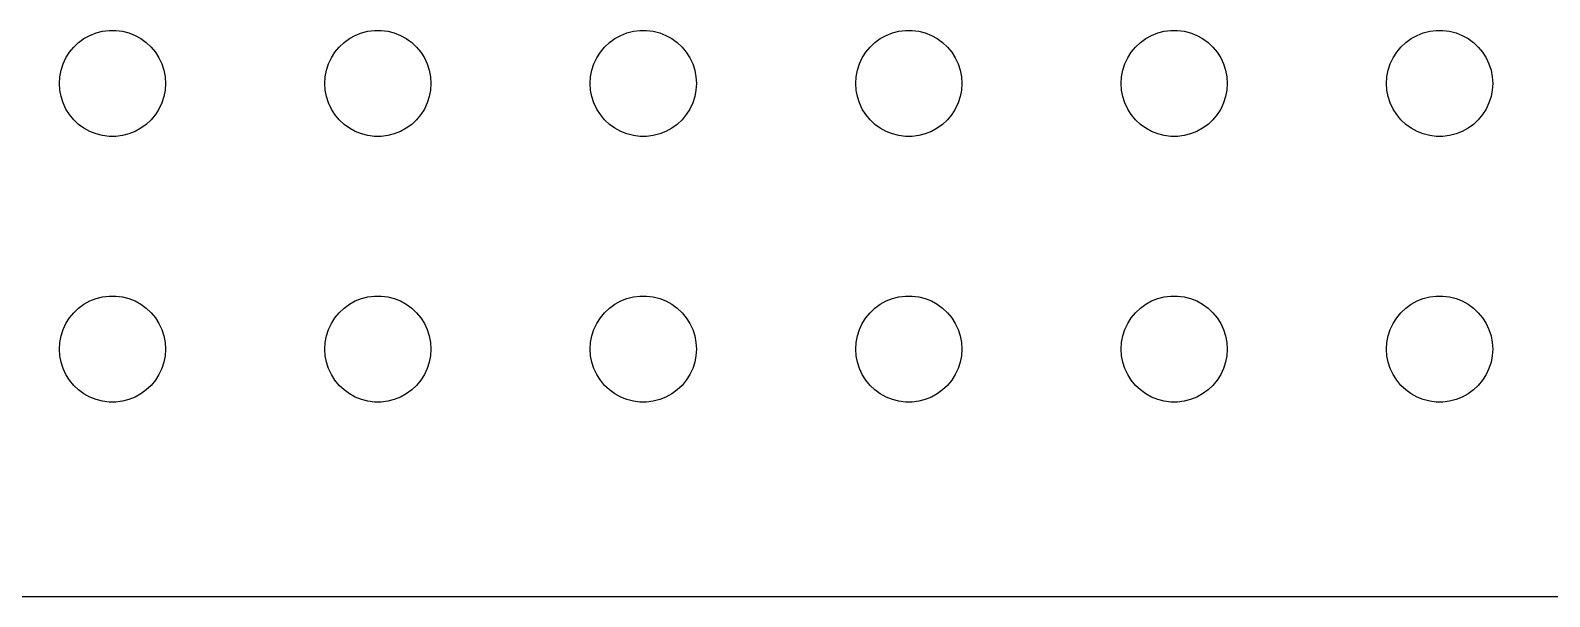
# Model space of a CAD drawing. Header units: metres. Extents: x -157 to 157, y -22 to 22.
# Drawn here: x 35.18 to 78.11, y -21.99 to -6 of the extents above; entities that cross this region are included whole.
import ezdxf

# ---------------------------------------------------------------- set-up
doc = ezdxf.new("R2010")
doc.units = ezdxf.units.M

msp = doc.modelspace()

# ---------------------------------------------------------------- linework, layer by layer
for p, q in [((37.2189, -6.02657), (37.4058, -6.00294)), ((37.4058, -6.00294), (37.5942, -6.00294)), ((37.5942, -6.00294), (37.7811, -6.02657)), ((44.7189, -6.02657), (44.9058, -6.00294)), ((44.9058, -6.00294), (45.0942, -6.00294)), ((45.0942, -6.00294), (45.2811, -6.02657)), ((52.2189, -6.02657), (52.4058, -6.00294)), ((52.4058, -6.00294), (52.5942, -6.00294)), ((52.5942, -6.00294), (52.7811, -6.02657)), ((59.7189, -6.02657), (59.9058, -6.00294)), ((59.9058, -6.00294), (60.0942, -6.00294)), ((60.0942, -6.00294), (60.2811, -6.02657)), ((67.2189, -6.02657), (67.4058, -6.00294)), ((67.4058, -6.00294), (67.5942, -6.00294)), ((67.5942, -6.00294), (67.7811, -6.02657)), ((74.7189, -6.02657), (74.9058, -6.00294)), ((74.9058, -6.00294), (75.0942, -6.00294)), ((75.0942, -6.00294), (75.2811, -6.02657)), ((36.4065, -6.47318), (36.5439, -6.34422)), ((36.5439, -6.34422), (36.6963, -6.23351)), ((36.6963, -6.23351), (36.8613, -6.14275)), ((36.8613, -6.14275), (37.0365, -6.07341)), ((37.0365, -6.07341), (37.2189, -6.02657)), ((37.7811, -6.02657), (37.9635, -6.07341)), ((37.9635, -6.07341), (38.1387, -6.14275)), ((38.1387, -6.14275), (38.3037, -6.23351)), ((38.3037, -6.23351), (38.4561, -6.34422)), ((38.4561, -6.34422), (38.5934, -6.47318)), ((43.9065, -6.47318), (44.0439, -6.34422)), ((44.0439, -6.34422), (44.1963, -6.23351)), ((44.1963, -6.23351), (44.3613, -6.14275)), ((44.3613, -6.14275), (44.5365, -6.07341)), ((44.5365, -6.07341), (44.7189, -6.02657)), ((45.2811, -6.02657), (45.4635, -6.07341)), ((45.4635, -6.07341), (45.6387, -6.14275)), ((45.6387, -6.14275), (45.8037, -6.23351)), ((45.8037, -6.23351), (45.9561, -6.34422)), ((45.9561, -6.34422), (46.0934, -6.47318)), ((51.4065, -6.47318), (51.5439, -6.34422)), ((51.5439, -6.34422), (51.6963, -6.23351)), ((51.6963, -6.23351), (51.8613, -6.14275)), ((51.8613, -6.14275), (52.0365, -6.07341)), ((52.0365, -6.07341), (52.2189, -6.02657)), ((52.7811, -6.02657), (52.9635, -6.07341)), ((52.9635, -6.07341), (53.1387, -6.14275)), ((53.1387, -6.14275), (53.3037, -6.23351)), ((53.3037, -6.23351), (53.4561, -6.34422)), ((53.4561, -6.34422), (53.5934, -6.47318)), ((58.9065, -6.47318), (59.0439, -6.34422)), ((59.0439, -6.34422), (59.1963, -6.23351)), ((59.1963, -6.23351), (59.3613, -6.14275)), ((59.3613, -6.14275), (59.5365, -6.07341)), ((59.5365, -6.07341), (59.7189, -6.02657)), ((60.2811, -6.02657), (60.4635, -6.07341)), ((60.4635, -6.07341), (60.6387, -6.14275)), ((60.6387, -6.14275), (60.8037, -6.23351)), ((60.8037, -6.23351), (60.9561, -6.34422)), ((60.9561, -6.34422), (61.0934, -6.47318)), ((66.4065, -6.47318), (66.5439, -6.34422)), ((66.5439, -6.34422), (66.6963, -6.23351)), ((66.6963, -6.23351), (66.8613, -6.14275)), ((66.8613, -6.14275), (67.0365, -6.07341)), ((67.0365, -6.07341), (67.2189, -6.02657)), ((67.7811, -6.02657), (67.9635, -6.07341)), ((67.9635, -6.07341), (68.1387, -6.14275)), ((68.1387, -6.14275), (68.3037, -6.23351)), ((68.3037, -6.23351), (68.4561, -6.34422)), ((68.4561, -6.34422), (68.5934, -6.47318)), ((73.9065, -6.47318), (74.0439, -6.34422)), ((74.0439, -6.34422), (74.1963, -6.23351)), ((74.1963, -6.23351), (74.3613, -6.14275)), ((74.3613, -6.14275), (74.5365, -6.07341)), ((74.5365, -6.07341), (74.7189, -6.02657)), ((75.2811, -6.02657), (75.4635, -6.07341)), ((75.4635, -6.07341), (75.6387, -6.14275)), ((75.6387, -6.14275), (75.8037, -6.23351)), ((75.8037, -6.23351), (75.9561, -6.34422)), ((75.9561, -6.34422), (76.0934, -6.47318)), ((36.1053, -6.9478), (36.1855, -6.77736)), ((36.1855, -6.77736), (36.2865, -6.61832)), ((36.2865, -6.61832), (36.4065, -6.47318)), ((38.5934, -6.47318), (38.7135, -6.61832)), ((38.7135, -6.61832), (38.8145, -6.77736)), ((38.8145, -6.77736), (38.8947, -6.9478)), ((43.6053, -6.9478), (43.6855, -6.77736)), ((43.6855, -6.77736), (43.7865, -6.61832)), ((43.7865, -6.61832), (43.9065, -6.47318)), ((46.0934, -6.47318), (46.2135, -6.61832)), ((46.2135, -6.61832), (46.3145, -6.77736)), ((46.3145, -6.77736), (46.3947, -6.9478)), ((51.1053, -6.9478), (51.1855, -6.77736)), ((51.1855, -6.77736), (51.2865, -6.61832)), ((51.2865, -6.61832), (51.4065, -6.47318)), ((53.5934, -6.47318), (53.7135, -6.61832)), ((53.7135, -6.61832), (53.8145, -6.77736)), ((53.8145, -6.77736), (53.8947, -6.9478)), ((58.6053, -6.9478), (58.6855, -6.77736)), ((58.6855, -6.77736), (58.7865, -6.61832)), ((58.7865, -6.61832), (58.9065, -6.47318)), ((61.0934, -6.47318), (61.2135, -6.61832)), ((61.2135, -6.61832), (61.3145, -6.77736)), ((61.3145, -6.77736), (61.3947, -6.9478)), ((66.1053, -6.9478), (66.1855, -6.77736)), ((66.1855, -6.77736), (66.2865, -6.61832)), ((66.2865, -6.61832), (66.4065, -6.47318)), ((68.5934, -6.47318), (68.7135, -6.61832)), ((68.7135, -6.61832), (68.8145, -6.77736)), ((68.8145, -6.77736), (68.8947, -6.9478)), ((73.6053, -6.9478), (73.6855, -6.77736)), ((73.6855, -6.77736), (73.7865, -6.61832)), ((73.7865, -6.61832), (73.9065, -6.47318)), ((76.0934, -6.47318), (76.2135, -6.61832)), ((76.2135, -6.61832), (76.3145, -6.77736)), ((76.3145, -6.77736), (76.3947, -6.9478)), ((36.0118, -7.312), (36.0471, -7.12695)), ((36.0471, -7.12695), (36.1053, -6.9478)), ((38.8947, -6.9478), (38.9529, -7.12695)), ((38.9529, -7.12695), (38.9882, -7.312)), ((43.5118, -7.312), (43.5471, -7.12695)), ((43.5471, -7.12695), (43.6053, -6.9478)), ((46.3947, -6.9478), (46.4529, -7.12695)), ((46.4529, -7.12695), (46.4882, -7.312)), ((51.0118, -7.312), (51.0471, -7.12695)), ((51.0471, -7.12695), (51.1053, -6.9478)), ((53.8947, -6.9478), (53.9529, -7.12695)), ((53.9529, -7.12695), (53.9882, -7.312)), ((58.5118, -7.312), (58.5471, -7.12695)), ((58.5471, -7.12695), (58.6053, -6.9478)), ((61.3947, -6.9478), (61.4529, -7.12695)), ((61.4529, -7.12695), (61.4882, -7.312)), ((66.0118, -7.312), (66.0471, -7.12695)), ((66.0471, -7.12695), (66.1053, -6.9478)), ((68.8947, -6.9478), (68.9529, -7.12695)), ((68.9529, -7.12695), (68.9882, -7.312)), ((73.5118, -7.312), (73.5471, -7.12695)), ((73.5471, -7.12695), (73.6053, -6.9478)), ((76.3947, -6.9478), (76.4529, -7.12695)), ((76.4529, -7.12695), (76.4882, -7.312)), ((36, -7.5), (36.0118, -7.312)), ((36.0118, -7.68799), (36, -7.5)), ((36.0471, -7.87303), (36.0118, -7.68799)), ((38.9882, -7.68799), (38.9529, -7.87303)), ((38.9882, -7.312), (39, -7.5)), ((39, -7.5), (38.9882, -7.68799)), ((43.5, -7.5), (43.5118, -7.312)), ((43.5118, -7.68799), (43.5, -7.5)), ((43.5471, -7.87303), (43.5118, -7.68799)), ((46.4882, -7.68799), (46.4529, -7.87303)), ((46.4882, -7.312), (46.5, -7.5)), ((46.5, -7.5), (46.4882, -7.68799)), ((51, -7.5), (51.0118, -7.312)), ((51.0118, -7.68799), (51, -7.5)), ((51.0471, -7.87303), (51.0118, -7.68799)), ((53.9882, -7.68799), (53.9529, -7.87303)), ((53.9882, -7.312), (54, -7.5)), ((54, -7.5), (53.9882, -7.68799)), ((58.5, -7.5), (58.5118, -7.312)), ((58.5118, -7.68799), (58.5, -7.5)), ((58.5471, -7.87303), (58.5118, -7.68799)), ((61.4882, -7.68799), (61.4529, -7.87303)), ((61.4882, -7.312), (61.5, -7.5)), ((61.5, -7.5), (61.4882, -7.68799)), ((66, -7.5), (66.0118, -7.312)), ((66.0118, -7.68799), (66, -7.5)), ((66.0471, -7.87303), (66.0118, -7.68799)), ((68.9882, -7.68799), (68.9529, -7.87303)), ((68.9882, -7.312), (69, -7.5)), ((69, -7.5), (68.9882, -7.68799)), ((73.5, -7.5), (73.5118, -7.312)), ((73.5118, -7.68799), (73.5, -7.5)), ((73.5471, -7.87303), (73.5118, -7.68799)), ((76.4882, -7.68799), (76.4529, -7.87303)), ((76.4882, -7.312), (76.5, -7.5)), ((76.5, -7.5), (76.4882, -7.68799)), ((36.1053, -8.05219), (36.0471, -7.87303)), ((36.1855, -8.22263), (36.1053, -8.05219)), ((38.8947, -8.05219), (38.8145, -8.22263)), ((38.9529, -7.87303), (38.8947, -8.05219)), ((43.6053, -8.05219), (43.5471, -7.87303)), ((43.6855, -8.22263), (43.6053, -8.05219)), ((46.3947, -8.05219), (46.3145, -8.22263)), ((46.4529, -7.87303), (46.3947, -8.05219)), ((51.1053, -8.05219), (51.0471, -7.87303)), ((51.1855, -8.22263), (51.1053, -8.05219)), ((53.8947, -8.05219), (53.8145, -8.22263)), ((53.9529, -7.87303), (53.8947, -8.05219)), ((58.6053, -8.05219), (58.5471, -7.87303)), ((58.6855, -8.22263), (58.6053, -8.05219)), ((61.3947, -8.05219), (61.3145, -8.22263)), ((61.4529, -7.87303), (61.3947, -8.05219)), ((66.1053, -8.05219), (66.0471, -7.87303)), ((66.1855, -8.22263), (66.1053, -8.05219)), ((68.8947, -8.05219), (68.8145, -8.22263)), ((68.9529, -7.87303), (68.8947, -8.05219)), ((73.6053, -8.05219), (73.5471, -7.87303)), ((73.6855, -8.22263), (73.6053, -8.05219)), ((76.3947, -8.05219), (76.3145, -8.22263)), ((76.4529, -7.87303), (76.3947, -8.05219)), ((36.2865, -8.38167), (36.1855, -8.22263)), ((36.4065, -8.52681), (36.2865, -8.38167)), ((36.5439, -8.65576), (36.4065, -8.52681)), ((38.5934, -8.52681), (38.4561, -8.65576)), ((38.7135, -8.38167), (38.5934, -8.52681)), ((38.8145, -8.22263), (38.7135, -8.38167)), ((43.7865, -8.38167), (43.6855, -8.22263)), ((43.9065, -8.52681), (43.7865, -8.38167)), ((44.0439, -8.65576), (43.9065, -8.52681)), ((46.0934, -8.52681), (45.9561, -8.65576)), ((46.2135, -8.38167), (46.0934, -8.52681)), ((46.3145, -8.22263), (46.2135, -8.38167)), ((51.2865, -8.38167), (51.1855, -8.22263)), ((51.4065, -8.52681), (51.2865, -8.38167)), ((51.5439, -8.65576), (51.4065, -8.52681)), ((53.5934, -8.52681), (53.4561, -8.65576)), ((53.7135, -8.38167), (53.5934, -8.52681)), ((53.8145, -8.22263), (53.7135, -8.38167)), ((58.7865, -8.38167), (58.6855, -8.22263)), ((58.9065, -8.52681), (58.7865, -8.38167)), ((59.0439, -8.65576), (58.9065, -8.52681)), ((61.0934, -8.52681), (60.9561, -8.65576)), ((61.2135, -8.38167), (61.0934, -8.52681)), ((61.3145, -8.22263), (61.2135, -8.38167)), ((66.2865, -8.38167), (66.1855, -8.22263)), ((66.4065, -8.52681), (66.2865, -8.38167)), ((66.5439, -8.65576), (66.4065, -8.52681)), ((68.5934, -8.52681), (68.4561, -8.65576)), ((68.7135, -8.38167), (68.5934, -8.52681)), ((68.8145, -8.22263), (68.7135, -8.38167)), ((73.7865, -8.38167), (73.6855, -8.22263)), ((73.9065, -8.52681), (73.7865, -8.38167)), ((74.0439, -8.65576), (73.9065, -8.52681)), ((76.0934, -8.52681), (75.9561, -8.65576)), ((76.2135, -8.38167), (76.0934, -8.52681)), ((76.3145, -8.22263), (76.2135, -8.38167)), ((36.6963, -8.76648), (36.5439, -8.65576)), ((36.8613, -8.85724), (36.6963, -8.76648)), ((37.0365, -8.92657), (36.8613, -8.85724)), ((37.2189, -8.97342), (37.0365, -8.92657)), ((37.4058, -8.99704), (37.2189, -8.97342)), ((37.5942, -8.99704), (37.4058, -8.99704)), ((37.7811, -8.97342), (37.5942, -8.99704)), ((37.9635, -8.92657), (37.7811, -8.97342)), ((38.1387, -8.85724), (37.9635, -8.92657)), ((38.3037, -8.76648), (38.1387, -8.85724)), ((38.4561, -8.65576), (38.3037, -8.76648)), ((44.1963, -8.76648), (44.0439, -8.65576)), ((44.3613, -8.85724), (44.1963, -8.76648)), ((44.5365, -8.92657), (44.3613, -8.85724)), ((44.7189, -8.97342), (44.5365, -8.92657)), ((44.9058, -8.99704), (44.7189, -8.97342)), ((45.0942, -8.99704), (44.9058, -8.99704)), ((45.2811, -8.97342), (45.0942, -8.99704)), ((45.4635, -8.92657), (45.2811, -8.97342)), ((45.6387, -8.85724), (45.4635, -8.92657)), ((45.8037, -8.76648), (45.6387, -8.85724)), ((45.9561, -8.65576), (45.8037, -8.76648)), ((51.6963, -8.76648), (51.5439, -8.65576)), ((51.8613, -8.85724), (51.6963, -8.76648)), ((52.0365, -8.92657), (51.8613, -8.85724)), ((52.2189, -8.97342), (52.0365, -8.92657)), ((52.4058, -8.99704), (52.2189, -8.97342)), ((52.5942, -8.99704), (52.4058, -8.99704)), ((52.7811, -8.97342), (52.5942, -8.99704)), ((52.9635, -8.92657), (52.7811, -8.97342)), ((53.1387, -8.85724), (52.9635, -8.92657)), ((53.3037, -8.76648), (53.1387, -8.85724)), ((53.4561, -8.65576), (53.3037, -8.76648)), ((59.1963, -8.76648), (59.0439, -8.65576)), ((59.3613, -8.85724), (59.1963, -8.76648)), ((59.5365, -8.92657), (59.3613, -8.85724)), ((59.7189, -8.97342), (59.5365, -8.92657)), ((59.9058, -8.99704), (59.7189, -8.97342)), ((60.0942, -8.99704), (59.9058, -8.99704)), ((60.2811, -8.97342), (60.0942, -8.99704)), ((60.4635, -8.92657), (60.2811, -8.97342)), ((60.6387, -8.85724), (60.4635, -8.92657)), ((60.8037, -8.76648), (60.6387, -8.85724)), ((60.9561, -8.65576), (60.8037, -8.76648)), ((66.6963, -8.76648), (66.5439, -8.65576)), ((66.8613, -8.85724), (66.6963, -8.76648)), ((67.0365, -8.92657), (66.8613, -8.85724)), ((67.2189, -8.97342), (67.0365, -8.92657)), ((67.4058, -8.99704), (67.2189, -8.97342)), ((67.5942, -8.99704), (67.4058, -8.99704)), ((67.7811, -8.97342), (67.5942, -8.99704)), ((67.9635, -8.92657), (67.7811, -8.97342)), ((68.1387, -8.85724), (67.9635, -8.92657)), ((68.3037, -8.76648), (68.1387, -8.85724)), ((68.4561, -8.65576), (68.3037, -8.76648)), ((74.1963, -8.76648), (74.0439, -8.65576)), ((74.3613, -8.85724), (74.1963, -8.76648)), ((74.5365, -8.92657), (74.3613, -8.85724)), ((74.7189, -8.97342), (74.5365, -8.92657)), ((74.9058, -8.99704), (74.7189, -8.97342)), ((75.0942, -8.99704), (74.9058, -8.99704)), ((75.2811, -8.97342), (75.0942, -8.99704)), ((75.4635, -8.92657), (75.2811, -8.97342)), ((75.6387, -8.85724), (75.4635, -8.92657)), ((75.8037, -8.76648), (75.6387, -8.85724)), ((75.9561, -8.65576), (75.8037, -8.76648)), ((36.5439, -13.8442), (36.6963, -13.7335)), ((36.6963, -13.7335), (36.8613, -13.6427)), ((36.8613, -13.6427), (37.0365, -13.5734)), ((37.0365, -13.5734), (37.2189, -13.5266)), ((37.2189, -13.5266), (37.4058, -13.5029)), ((37.4058, -13.5029), (37.5942, -13.5029)), ((37.5942, -13.5029), (37.7811, -13.5266)), ((37.7811, -13.5266), (37.9635, -13.5734)), ((37.9635, -13.5734), (38.1387, -13.6427)), ((38.1387, -13.6427), (38.3037, -13.7335)), ((38.3037, -13.7335), (38.4561, -13.8442)), ((44.0439, -13.8442), (44.1963, -13.7335)), ((44.1963, -13.7335), (44.3613, -13.6427)), ((44.3613, -13.6427), (44.5365, -13.5734)), ((44.5365, -13.5734), (44.7189, -13.5266)), ((44.7189, -13.5266), (44.9058, -13.5029)), ((44.9058, -13.5029), (45.0942, -13.5029)), ((45.0942, -13.5029), (45.2811, -13.5266)), ((45.2811, -13.5266), (45.4635, -13.5734)), ((45.4635, -13.5734), (45.6387, -13.6427)), ((45.6387, -13.6427), (45.8037, -13.7335)), ((45.8037, -13.7335), (45.9561, -13.8442)), ((51.5439, -13.8442), (51.6963, -13.7335)), ((51.6963, -13.7335), (51.8613, -13.6427)), ((51.8613, -13.6427), (52.0365, -13.5734)), ((52.0365, -13.5734), (52.2189, -13.5266)), ((52.2189, -13.5266), (52.4058, -13.5029)), ((52.4058, -13.5029), (52.5942, -13.5029)), ((52.5942, -13.5029), (52.7811, -13.5266)), ((52.7811, -13.5266), (52.9635, -13.5734)), ((52.9635, -13.5734), (53.1387, -13.6427)), ((53.1387, -13.6427), (53.3037, -13.7335)), ((53.3037, -13.7335), (53.4561, -13.8442)), ((59.0439, -13.8442), (59.1963, -13.7335)), ((59.1963, -13.7335), (59.3613, -13.6427)), ((59.3613, -13.6427), (59.5365, -13.5734)), ((59.5365, -13.5734), (59.7189, -13.5266)), ((59.7189, -13.5266), (59.9058, -13.5029)), ((59.9058, -13.5029), (60.0942, -13.5029)), ((60.0942, -13.5029), (60.2811, -13.5266)), ((60.2811, -13.5266), (60.4635, -13.5734)), ((60.4635, -13.5734), (60.6387, -13.6427)), ((60.6387, -13.6427), (60.8037, -13.7335)), ((60.8037, -13.7335), (60.9561, -13.8442)), ((66.5439, -13.8442), (66.6963, -13.7335)), ((66.6963, -13.7335), (66.8613, -13.6427)), ((66.8613, -13.6427), (67.0365, -13.5734)), ((67.0365, -13.5734), (67.2189, -13.5266)), ((67.2189, -13.5266), (67.4058, -13.5029)), ((67.4058, -13.5029), (67.5942, -13.5029)), ((67.5942, -13.5029), (67.7811, -13.5266)), ((67.7811, -13.5266), (67.9635, -13.5734)), ((67.9635, -13.5734), (68.1387, -13.6427)), ((68.1387, -13.6427), (68.3037, -13.7335)), ((68.3037, -13.7335), (68.4561, -13.8442)), ((74.0439, -13.8442), (74.1963, -13.7335)), ((74.1963, -13.7335), (74.3613, -13.6427)), ((74.3613, -13.6427), (74.5365, -13.5734)), ((74.5365, -13.5734), (74.7189, -13.5266)), ((74.7189, -13.5266), (74.9058, -13.5029)), ((74.9058, -13.5029), (75.0942, -13.5029)), ((75.0942, -13.5029), (75.2811, -13.5266)), ((75.2811, -13.5266), (75.4635, -13.5734)), ((75.4635, -13.5734), (75.6387, -13.6427)), ((75.6387, -13.6427), (75.8037, -13.7335)), ((75.8037, -13.7335), (75.9561, -13.8442)), ((36.1855, -14.2774), (36.2865, -14.1183)), ((36.2865, -14.1183), (36.4065, -13.9732)), ((36.4065, -13.9732), (36.5439, -13.8442)), ((38.4561, -13.8442), (38.5934, -13.9732)), ((38.5934, -13.9732), (38.7135, -14.1183)), ((38.7135, -14.1183), (38.8145, -14.2774)), ((43.6855, -14.2774), (43.7865, -14.1183)), ((43.7865, -14.1183), (43.9065, -13.9732)), ((43.9065, -13.9732), (44.0439, -13.8442)), ((45.9561, -13.8442), (46.0934, -13.9732)), ((46.0934, -13.9732), (46.2135, -14.1183)), ((46.2135, -14.1183), (46.3145, -14.2774)), ((51.1855, -14.2774), (51.2865, -14.1183)), ((51.2865, -14.1183), (51.4065, -13.9732)), ((51.4065, -13.9732), (51.5439, -13.8442)), ((53.4561, -13.8442), (53.5934, -13.9732)), ((53.5934, -13.9732), (53.7135, -14.1183)), ((53.7135, -14.1183), (53.8145, -14.2774)), ((58.6855, -14.2774), (58.7865, -14.1183)), ((58.7865, -14.1183), (58.9065, -13.9732)), ((58.9065, -13.9732), (59.0439, -13.8442)), ((60.9561, -13.8442), (61.0934, -13.9732)), ((61.0934, -13.9732), (61.2135, -14.1183)), ((61.2135, -14.1183), (61.3145, -14.2774)), ((66.1855, -14.2774), (66.2865, -14.1183)), ((66.2865, -14.1183), (66.4065, -13.9732)), ((66.4065, -13.9732), (66.5439, -13.8442)), ((68.4561, -13.8442), (68.5934, -13.9732)), ((68.5934, -13.9732), (68.7135, -14.1183)), ((68.7135, -14.1183), (68.8145, -14.2774)), ((73.6855, -14.2774), (73.7865, -14.1183)), ((73.7865, -14.1183), (73.9065, -13.9732)), ((73.9065, -13.9732), (74.0439, -13.8442)), ((75.9561, -13.8442), (76.0934, -13.9732)), ((76.0934, -13.9732), (76.2135, -14.1183)), ((76.2135, -14.1183), (76.3145, -14.2774)), ((36.0471, -14.627), (36.1053, -14.4478)), ((36.1053, -14.4478), (36.1855, -14.2774)), ((38.8145, -14.2774), (38.8947, -14.4478)), ((38.8947, -14.4478), (38.9529, -14.627)), ((43.5471, -14.627), (43.6053, -14.4478)), ((43.6053, -14.4478), (43.6855, -14.2774)), ((46.3145, -14.2774), (46.3947, -14.4478)), ((46.3947, -14.4478), (46.4529, -14.627)), ((51.0471, -14.627), (51.1053, -14.4478)), ((51.1053, -14.4478), (51.1855, -14.2774)), ((53.8145, -14.2774), (53.8947, -14.4478)), ((53.8947, -14.4478), (53.9529, -14.627)), ((58.5471, -14.627), (58.6053, -14.4478)), ((58.6053, -14.4478), (58.6855, -14.2774)), ((61.3145, -14.2774), (61.3947, -14.4478)), ((61.3947, -14.4478), (61.4529, -14.627)), ((66.0471, -14.627), (66.1053, -14.4478)), ((66.1053, -14.4478), (66.1855, -14.2774)), ((68.8145, -14.2774), (68.8947, -14.4478)), ((68.8947, -14.4478), (68.9529, -14.627)), ((73.5471, -14.627), (73.6053, -14.4478)), ((73.6053, -14.4478), (73.6855, -14.2774)), ((76.3145, -14.2774), (76.3947, -14.4478)), ((76.3947, -14.4478), (76.4529, -14.627)), ((36, -15), (36.0118, -14.812)), ((36.0118, -15.188), (36, -15)), ((36.0118, -14.812), (36.0471, -14.627)), ((38.9529, -14.627), (38.9882, -14.812)), ((38.9882, -14.812), (39, -15)), ((39, -15), (38.9882, -15.188)), ((43.5, -15), (43.5118, -14.812)), ((43.5118, -15.188), (43.5, -15)), ((43.5118, -14.812), (43.5471, -14.627)), ((46.4529, -14.627), (46.4882, -14.812)), ((46.4882, -14.812), (46.5, -15)), ((46.5, -15), (46.4882, -15.188)), ((51, -15), (51.0118, -14.812)), ((51.0118, -15.188), (51, -15)), ((51.0118, -14.812), (51.0471, -14.627)), ((53.9529, -14.627), (53.9882, -14.812)), ((53.9882, -14.812), (54, -15)), ((54, -15), (53.9882, -15.188)), ((58.5, -15), (58.5118, -14.812)), ((58.5118, -15.188), (58.5, -15)), ((58.5118, -14.812), (58.5471, -14.627)), ((61.4529, -14.627), (61.4882, -14.812)), ((61.4882, -14.812), (61.5, -15)), ((61.5, -15), (61.4882, -15.188)), ((66, -15), (66.0118, -14.812)), ((66.0118, -15.188), (66, -15)), ((66.0118, -14.812), (66.0471, -14.627)), ((68.9529, -14.627), (68.9882, -14.812)), ((68.9882, -14.812), (69, -15)), ((69, -15), (68.9882, -15.188)), ((73.5, -15), (73.5118, -14.812)), ((73.5118, -15.188), (73.5, -15)), ((73.5118, -14.812), (73.5471, -14.627)), ((76.4529, -14.627), (76.4882, -14.812)), ((76.4882, -14.812), (76.5, -15)), ((76.5, -15), (76.4882, -15.188)), ((36.0471, -15.373), (36.0118, -15.188)), ((36.1053, -15.5522), (36.0471, -15.373)), ((38.9529, -15.373), (38.8947, -15.5522)), ((38.9882, -15.188), (38.9529, -15.373)), ((43.5471, -15.373), (43.5118, -15.188)), ((43.6053, -15.5522), (43.5471, -15.373)), ((46.4529, -15.373), (46.3947, -15.5522)), ((46.4882, -15.188), (46.4529, -15.373)), ((51.0471, -15.373), (51.0118, -15.188)), ((51.1053, -15.5522), (51.0471, -15.373)), ((53.9529, -15.373), (53.8947, -15.5522)), ((53.9882, -15.188), (53.9529, -15.373)), ((58.5471, -15.373), (58.5118, -15.188)), ((58.6053, -15.5522), (58.5471, -15.373)), ((61.4529, -15.373), (61.3947, -15.5522)), ((61.4882, -15.188), (61.4529, -15.373)), ((66.0471, -15.373), (66.0118, -15.188)), ((66.1053, -15.5522), (66.0471, -15.373)), ((68.9529, -15.373), (68.8947, -15.5522)), ((68.9882, -15.188), (68.9529, -15.373)), ((73.5471, -15.373), (73.5118, -15.188)), ((73.6053, -15.5522), (73.5471, -15.373)), ((76.4529, -15.373), (76.3947, -15.5522)), ((76.4882, -15.188), (76.4529, -15.373)), ((36.1855, -15.7226), (36.1053, -15.5522)), ((36.2865, -15.8817), (36.1855, -15.7226)), ((36.4065, -16.0268), (36.2865, -15.8817)), ((38.7135, -15.8817), (38.5934, -16.0268)), ((38.8145, -15.7226), (38.7135, -15.8817)), ((38.8947, -15.5522), (38.8145, -15.7226)), ((43.6855, -15.7226), (43.6053, -15.5522)), ((43.7865, -15.8817), (43.6855, -15.7226)), ((43.9065, -16.0268), (43.7865, -15.8817)), ((46.2135, -15.8817), (46.0934, -16.0268)), ((46.3145, -15.7226), (46.2135, -15.8817)), ((46.3947, -15.5522), (46.3145, -15.7226)), ((51.1855, -15.7226), (51.1053, -15.5522)), ((51.2865, -15.8817), (51.1855, -15.7226)), ((51.4065, -16.0268), (51.2865, -15.8817)), ((53.7135, -15.8817), (53.5934, -16.0268)), ((53.8145, -15.7226), (53.7135, -15.8817)), ((53.8947, -15.5522), (53.8145, -15.7226)), ((58.6855, -15.7226), (58.6053, -15.5522)), ((58.7865, -15.8817), (58.6855, -15.7226)), ((58.9065, -16.0268), (58.7865, -15.8817)), ((61.2135, -15.8817), (61.0934, -16.0268)), ((61.3145, -15.7226), (61.2135, -15.8817)), ((61.3947, -15.5522), (61.3145, -15.7226)), ((66.1855, -15.7226), (66.1053, -15.5522)), ((66.2865, -15.8817), (66.1855, -15.7226)), ((66.4065, -16.0268), (66.2865, -15.8817)), ((68.7135, -15.8817), (68.5934, -16.0268)), ((68.8145, -15.7226), (68.7135, -15.8817)), ((68.8947, -15.5522), (68.8145, -15.7226)), ((73.6855, -15.7226), (73.6053, -15.5522)), ((73.7865, -15.8817), (73.6855, -15.7226)), ((73.9065, -16.0268), (73.7865, -15.8817)), ((76.2135, -15.8817), (76.0934, -16.0268)), ((76.3145, -15.7226), (76.2135, -15.8817)), ((76.3947, -15.5522), (76.3145, -15.7226)), ((36.5439, -16.1558), (36.4065, -16.0268)), ((36.6963, -16.2665), (36.5439, -16.1558)), ((36.8613, -16.3572), (36.6963, -16.2665)), ((38.3037, -16.2665), (38.1387, -16.3572)), ((38.4561, -16.1558), (38.3037, -16.2665)), ((38.5934, -16.0268), (38.4561, -16.1558)), ((44.0439, -16.1558), (43.9065, -16.0268)), ((44.1963, -16.2665), (44.0439, -16.1558)), ((44.3613, -16.3572), (44.1963, -16.2665)), ((45.8037, -16.2665), (45.6387, -16.3572)), ((45.9561, -16.1558), (45.8037, -16.2665)), ((46.0934, -16.0268), (45.9561, -16.1558)), ((51.5439, -16.1558), (51.4065, -16.0268)), ((51.6963, -16.2665), (51.5439, -16.1558)), ((51.8613, -16.3572), (51.6963, -16.2665)), ((53.3037, -16.2665), (53.1387, -16.3572)), ((53.4561, -16.1558), (53.3037, -16.2665)), ((53.5934, -16.0268), (53.4561, -16.1558)), ((59.0439, -16.1558), (58.9065, -16.0268)), ((59.1963, -16.2665), (59.0439, -16.1558)), ((59.3613, -16.3572), (59.1963, -16.2665)), ((60.8037, -16.2665), (60.6387, -16.3572)), ((60.9561, -16.1558), (60.8037, -16.2665)), ((61.0934, -16.0268), (60.9561, -16.1558)), ((66.5439, -16.1558), (66.4065, -16.0268)), ((66.6963, -16.2665), (66.5439, -16.1558)), ((66.8613, -16.3572), (66.6963, -16.2665)), ((68.3037, -16.2665), (68.1387, -16.3572)), ((68.4561, -16.1558), (68.3037, -16.2665)), ((68.5934, -16.0268), (68.4561, -16.1558)), ((74.0439, -16.1558), (73.9065, -16.0268)), ((74.1963, -16.2665), (74.0439, -16.1558)), ((74.3613, -16.3572), (74.1963, -16.2665)), ((75.8037, -16.2665), (75.6387, -16.3572)), ((75.9561, -16.1558), (75.8037, -16.2665)), ((76.0934, -16.0268), (75.9561, -16.1558)), ((37.0365, -16.4266), (36.8613, -16.3572)), ((37.2189, -16.4734), (37.0365, -16.4266)), ((37.4058, -16.497), (37.2189, -16.4734)), ((37.5942, -16.497), (37.4058, -16.497)), ((37.7811, -16.4734), (37.5942, -16.497)), ((37.9635, -16.4266), (37.7811, -16.4734)), ((38.1387, -16.3572), (37.9635, -16.4266)), ((44.5365, -16.4266), (44.3613, -16.3572)), ((44.7189, -16.4734), (44.5365, -16.4266)), ((44.9058, -16.497), (44.7189, -16.4734)), ((45.0942, -16.497), (44.9058, -16.497)), ((45.2811, -16.4734), (45.0942, -16.497)), ((45.4635, -16.4266), (45.2811, -16.4734)), ((45.6387, -16.3572), (45.4635, -16.4266)), ((52.0365, -16.4266), (51.8613, -16.3572)), ((52.2189, -16.4734), (52.0365, -16.4266)), ((52.4058, -16.497), (52.2189, -16.4734)), ((52.5942, -16.497), (52.4058, -16.497)), ((52.7811, -16.4734), (52.5942, -16.497)), ((52.9635, -16.4266), (52.7811, -16.4734)), ((53.1387, -16.3572), (52.9635, -16.4266)), ((59.5365, -16.4266), (59.3613, -16.3572)), ((59.7189, -16.4734), (59.5365, -16.4266)), ((59.9058, -16.497), (59.7189, -16.4734)), ((60.0942, -16.497), (59.9058, -16.497)), ((60.2811, -16.4734), (60.0942, -16.497)), ((60.4635, -16.4266), (60.2811, -16.4734)), ((60.6387, -16.3572), (60.4635, -16.4266)), ((67.0365, -16.4266), (66.8613, -16.3572)), ((67.2189, -16.4734), (67.0365, -16.4266)), ((67.4058, -16.497), (67.2189, -16.4734)), ((67.5942, -16.497), (67.4058, -16.497)), ((67.7811, -16.4734), (67.5942, -16.497)), ((67.9635, -16.4266), (67.7811, -16.4734)), ((68.1387, -16.3572), (67.9635, -16.4266)), ((74.5365, -16.4266), (74.3613, -16.3572)), ((74.7189, -16.4734), (74.5365, -16.4266)), ((74.9058, -16.497), (74.7189, -16.4734)), ((75.0942, -16.497), (74.9058, -16.497)), ((75.2811, -16.4734), (75.0942, -16.497)), ((75.4635, -16.4266), (75.2811, -16.4734)), ((75.6387, -16.3572), (75.4635, -16.4266)), ((-152.314, -21.9901), (152.314, -21.9901))]:
    msp.add_line(p, q)

doc.saveas('drawing.dxf')
